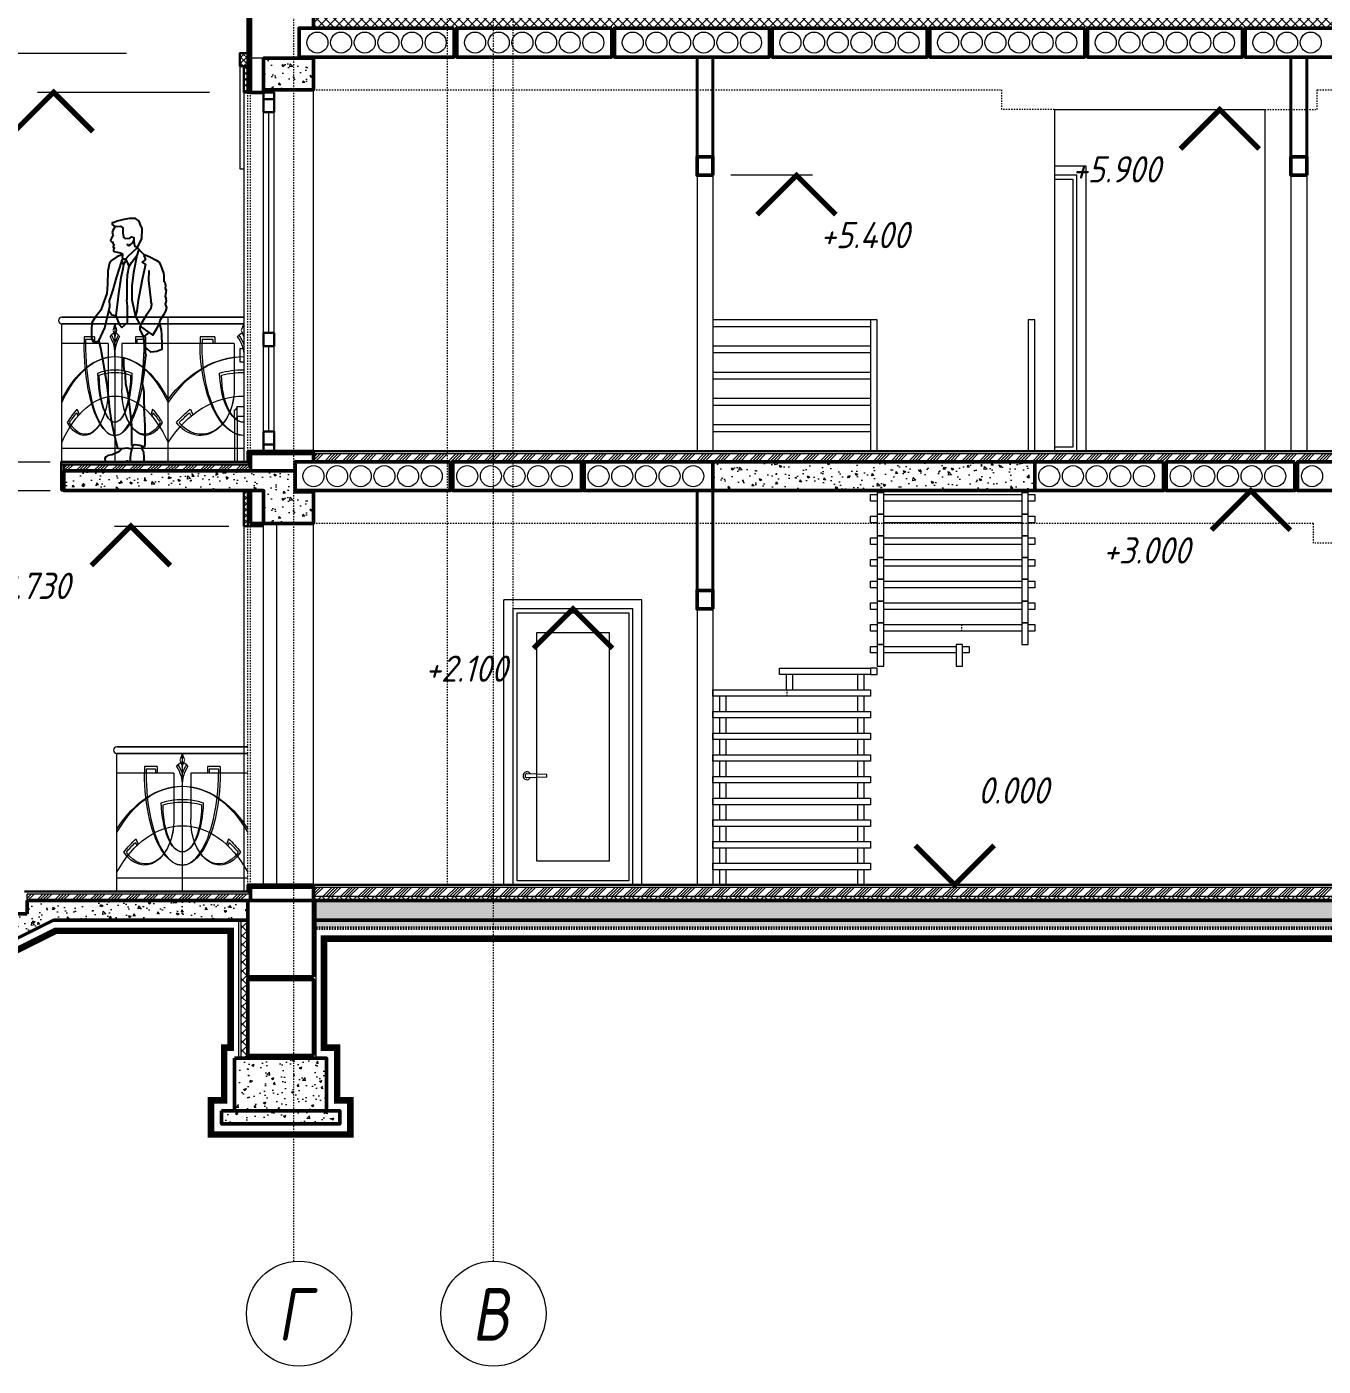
# Model space of a CAD drawing. Header units: millimetres. Extents: x 54 to 1314, y 20 to 614.
# Drawn here: x 1001.5 to 1100.2, y 118.2 to 220.1 of the extents above; entities that cross this region are included whole.
import ezdxf

# ---------------------------------------------------------------- set-up
doc = ezdxf.new("R2010")
doc.units = ezdxf.units.MM
for name, pattern in [('ACAD_ISO02W100', [15, 12, -3]), ('CENTER2', [1.125, 0.75, -0.125, 0.125, -0.125]), ('DASHED2', [0.375, 0.25, -0.125]), ('HIDDEN', [0.375, 0.25, -0.125])]:
    doc.linetypes.add(name, pattern=pattern)
for name, color, linetype, lineweight in [('A_КОНСТР.БЕТОН', 6, 'Continuous', 50), ('A_ПЕРЕГОР', 213, 'Continuous', 40), ('A_РАЗМ.ОСНОВНЫЕ', 4, 'Continuous', 13), ('A_СТЕНЫ', 13, 'Continuous', 50), ('A_УТЕП-ЛЬ', 41, 'Continuous', 15), ('А_ВЫСОТН.ОТМЕТКИ', 161, 'Continuous', 20), ('А_КИРПИЧ ОБЛИЦ.', 250, 'Continuous', 30), ('А_КОНСТР.БЕТОН', 6, 'Continuous', 50), ('А_МЕТАЛ.ОГРАЖД.', 102, 'Continuous', 18), ('А_МОНОЛИТНЫЙ Ж.Б.', 5, 'Continuous', 50), ('А_МОНОЛИТНЫЙ Ж.Б. ШТРИХ.', 173, 'Continuous', 5), ('А_НЕВИДИМЫЕ', 8, 'ACAD_ISO02W100', 9), ('А_ОК.ПЕРЕПЛЕТ', 4, 'Continuous', 30), ('А_ОКНА', 4, 'Continuous', 13), ('А_ПЕРВЫЙ ПЛАН', 102, 'Continuous', 15), ('А_ПОЛЫ', 181, 'Continuous', 20), ('А_СТЕНЫ ГАЗОБЕТОН', 5, 'Continuous', 50), ('А_Ц.П.СТЯЖКА ШТРИХ.', 181, 'Continuous', 5), ('А_ШТУКАТУРКА ФАСАД', 7, 'Continuous', 15), ('ОСИ', 40, 'CENTER2', 18)]:
    doc.layers.add(name, color=color, linetype=linetype, lineweight=lineweight)
doc.styles.add('ROMANS', font='romans.shx', dxfattribs={"width": 0.8, "oblique": 15})

# ---------------------------------------------------------------- blocks, each defined once
blk = doc.blocks.new('Половина')
at = {"layer": 'А_МЕТАЛ.ОГРАЖД.', "ltscale": 100}
for p, q in [((5.02, 2), (-0.74, 2)), ((5.02, 1.5), (-0.74, 1.5))]:
    blk.add_line(p, q, dxfattribs=at)
at = {"layer": 'А_МЕТАЛ.ОГРАЖД.', "lineweight": 20, "ltscale": 100}
for p, q in [((-0.74, 2), (5.02, 2)), ((-0.74, 2), (-0.74, -9)), ((-0.74, 1.5), (5.02, 1.5)), ((0, 0), (5.02, 0)), ((0, 0), (0, -3.5)), ((1.48, 0.5), (2.59, 0.5)), ((1.48, 0.5), (1.48, 0)), ((1.63, 0.3), (2.44, 0.3)), ((1.63, 0.3), (1.63, 0)), ((2.44, 0.3), (2.44, 0)), ((2.59, 0.5), (2.59, 0)), ((3.33, -5), (3.15, -5.43)), ((3.39, -5.28), (3.27, -5.53)), ((-0.74, -8), (5.02, -8))]:
    blk.add_line(p, q, dxfattribs=at)
for centre, major_axis, ratio, start_param, end_param in [((2.25, 3.51), (0, 4.51), 0.74, 2.031713, 2.15992), ((2.25, -1.51), (0, 4.51), 0.74, 0.981673, 1.10988), ((0.74, -1), (0, 2.2), 0.74, 0.734134, 1.141097), ((0.74, -1), (0, 2), 0.74, 0.722734, 1.570796), ((-0.74, 0), (-0.04, 7), 0.454544, 3.130274, 4.71005), ((-0.74, -0.11), (0, 0.915), 0.74, -0.833566, -0.170745), ((-0.74, 0), (0, 7), 0.475714, 3.141593, 4.712389), ((-0.74, -11.35), (0, 10.35), 0.74, -0.851442, 0), ((-0.74, -11.89), (0, 10.89), 0.74, -0.796615, 0), ((-0.74, -14.35), (0, 12.35), 0.74, -0.203355, 0), ((-0.74, -14.35), (0, 12.15), 0.74, -0.189208, 0), ((-0.74, -2), (0, 4), 0.4625, 3.141593, 4.648707), ((-0.74, -2.42), (0, 3.58), 0.4721, 3.141597, 4.712389), ((-0.74, -14.35), (0, 10.35), 0.74, -0.851442, 0), ((2.59, -3.5), (0, 3.5), 0.74, 1.570796, 3.913132), ((2.49, -3.56), (0, 3.36), 0.74, 1.718985, 3.887211), ((-0.74, -14.35), (0, 10.85), 0.74, -0.693766, -0.531989), ((-0.74, -14.35), (0, 10.65), 0.74, -0.673035, -0.550763)]:
    blk.add_ellipse(centre, major_axis=major_axis, ratio=ratio, start_param=start_param, end_param=end_param, dxfattribs=at)
at = {"layer": 'А_ПЕРВЫЙ ПЛАН', "ltscale": 100}
blk.add_line((5.02, -9), (5.02, 2), dxfattribs=at)
blk = doc.blocks.new('5 реш')
at = {"layer": 'А_МЕТАЛ.ОГРАЖД.', "ltscale": 100}
for p, q in [((7.79, 11), (-7.79, 11)), ((7.79, 10.5), (-7.79, 10.5))]:
    blk.add_line(p, q, dxfattribs=at)
at = {"layer": 'А_МЕТАЛ.ОГРАЖД.', "lineweight": 20, "ltscale": 100}
for p, q in [((-7.79, 11), (7.79, 11)), ((-7.79, 10.5), (7.79, 10.5)), ((0, 10.5), (0, 0)), ((-4.5, 9.5), (-3, 9.5)), ((-4.5, 9.5), (-4.5, 9)), ((-4.3, 9.3), (-3.2, 9.3)), ((-4.3, 9.3), (-4.3, 9)), ((-3.2, 9.3), (-3.2, 9)), ((-3, 9.5), (-3, 9)), ((3, 9.5), (4.5, 9.5)), ((3, 9.5), (3, 9)), ((3.2, 9.3), (4.3, 9.3)), ((3.2, 9.3), (3.2, 9)), ((4.3, 9.3), (4.3, 9)), ((4.5, 9.5), (4.5, 9)), ((-7.79, 9), (-1, 9)), ((-1, 9), (-1, 5.5)), ((1, 9), (7.79, 9)), ((1, 9), (1, 5.5)), ((-5.58, 3.72), (-5.42, 3.47)), ((-5.51, 4), (-5.25, 3.57)), ((5.51, 4), (5.25, 3.57)), ((5.58, 3.72), (5.42, 3.47)), ((-7.79, 1), (7.79, 1))]:
    blk.add_line(p, q, dxfattribs=at)
for centre, radius, start, end in [((-4.04, 12.51), 4.51, 326.2457, 333.5914), ((4.04, 12.51), 4.51, 206.4086, 213.7543), ((0, 8.89), 0.915, 99.783, 137.7598), ((-2, 8), 2, 0, 48.5904), ((-2, 8), 2.2, 24.62, 47.9372), ((-4.04, 7.49), 4.51, 26.4086, 33.7543), ((4.04, 7.49), 4.51, 146.2457, 153.5914), ((2, 8), 2.2, 132.0628, 155.38), ((2, 8), 2, 131.4096, 180), ((0, 8.89), 0.915, 42.2402, 80.217), ((0, -2.35), 10.35, 41.216, 138.784), ((0, -2.89), 10.89, 44.3573, 135.6427), ((0, -5.35), 12.35, 78.3486, 101.6514), ((0, -5.35), 12.15, 79.1592, 100.8409), ((-4.5, 5.5), 3.5, 225.794, 0), ((4.5, 5.5), 3.5, 180, 314.206), ((0, -5.35), 10.35, 41.216, 138.784), ((-4.36, 5.44), 3.36, 227.2792, 351.5094), ((4.36, 5.44), 3.36, 188.4906, 312.7208), ((0, -5.35), 10.85, 120.4807, 129.7499), ((0, -5.35), 10.65, 121.5564, 128.5621), ((0, -5.35), 10.85, 50.2501, 59.5193), ((0, -5.35), 10.65, 51.4379, 58.4436)]:
    blk.add_arc(centre, radius, start, end, dxfattribs=at)
for centre, major_axis, ratio, start_param, end_param in [((0, 9), (0, -7), 0.642857, 4.712389, 7.853982), ((0, 9), (-0.06, 7), 0.614231, 1.565355, 4.706948), ((0, 7), (0, -4), 0.625, 4.776071, 7.7903), ((0, 6.58), (0, -3.58), 0.637973, 4.712389, 7.853982)]:
    blk.add_ellipse(centre, major_axis=major_axis, ratio=ratio, start_param=start_param, end_param=end_param, dxfattribs=at)
blk = doc.blocks.new('SYMBOL_Human_10_2D')
for p, q in [((-109, 1760), (-113, 1744)), ((-113, 1744), (-109, 1729)), ((-92, 1790), (-109, 1760)), ((-125, 1692), (-128, 1678)), ((-128, 1678), (-119, 1673)), ((-128, 1678), (-128, 1678)), ((-117, 1705), (-125, 1692)), ((-119, 1673), (-103, 1671)), ((-107, 1719), (-117, 1705)), ((-109, 1729), (-107, 1719)), ((-108, 1672), (-108, 1659)), ((-108, 1659), (-105, 1653)), ((-108, 1659), (-108, 1659)), ((-105, 1653), (-96, 1652)), ((1, 1660), (3, 1649)), ((3, 1649), (13, 1645)), ((13, 1645), (25, 1653)), ((25, 1653), (40, 1664)), ((40, 1664), (51, 1681)), ((-40, 795), (-28, 779)), ((-28, 779), (-29, 736)), ((-29, 736), (-26, 700)), ((-26, 700), (-15, 673)), ((-15, 673), (-15, 649)), ((-15, 649), (-12, 595)), ((-12, 595), (4, 518)), ((4, 518), (19, 417)), ((-137, 418), (-122, 314)), ((138, 274), (130, 411)), ((-122, 314), (-99, 206)), ((-99, 206), (-73, 103)), ((136, 126), (138, 274)), ((-73, 103), (-38, 100)), ((-38, 100), (-2, 106)), ((-2, 106), (35, 98)), ((34, 144), (33, 124)), ((33, 124), (55, 130)), ((55, 130), (96, 127)), ((96, 127), (130, 114)), ((130, 114), (136, 126))]:
    blk.add_line(p, q)
for points in [[(-92, 1790), (-51, 1793), (-34, 1781), (-33, 1742), (-28, 1709), (-14, 1699), (21, 1702), (32, 1711), (51, 1705), (51, 1676), (56, 1643), (78, 1631), (93, 1662), (111, 1697), (114, 1775), (100, 1807), (92, 1831), (63, 1851), (19, 1851), (-26, 1842), (-76, 1831), (-100, 1821), (-114, 1818), (-115, 1805), (-103, 1797), (-92, 1790)], [(-96, 1652), (-101, 1645), (-107, 1639), (-106, 1633), (-100, 1631), (-98, 1626), (-101, 1621), (-105, 1614), (-105, 1606), (-100, 1599), (-76, 1594), (-50, 1589), (-36, 1581), (-36, 1570)], [(-36, 1576), (-79, 1558), (-119, 1532), (-135, 1510), (-146, 1452), (-149, 1350), (-155, 1279)], [(-33, 1550), (-44, 1527), (-28, 1501), (-32, 1469), (-48, 1398), (-66, 1280), (-72, 1236)], [(-36, 1570), (-38, 1557), (-28, 1542), (-8, 1546), (13, 1569), (38, 1593), (78, 1631)], [(-28, 1501), (-7, 1534)], [(-7, 1534), (-8, 1546)], [(-7, 1534), (5, 1507), (12, 1486), (19, 1491), (32, 1517), (73, 1569)], [(89, 1617), (73, 1569), (48, 1439), (35, 1336), (36, 1232)], [(78, 1631), (100, 1604), (124, 1580), (173, 1560), (221, 1534), (240, 1522), (255, 1499), (277, 1435), (279, 1417)], [(127, 1569), (140, 1539), (115, 1518), (139, 1500), (114, 1387), (94, 1281), (84, 1230)], [(-44, 1527), (-83, 1400), (-108, 1308), (-134, 1232)], [(12, 1486), (0, 1420), (-3, 1369), (-2, 1266), (-2, 1231)], [(165, 1455), (163, 1378), (172, 1291), (181, 1228)], [(279, 1417), (279, 1380), (279, 1372), (288, 1367), (291, 1340), (290, 1319), (297, 1306), (290, 1258), (297, 1240)], [(-155, 1279), (-185, 1197), (-201, 1153), (-245, 1094), (-269, 1057), (-272, 1004), (-271, 946), (-264, 921), (-237, 913), (-216, 921)], [(-216, 921), (-169, 1019), (-131, 1180), (-134, 1232)], [(-72, 1236), (-85, 1112), (-60, 1044), (-40, 1020), (3, 1059), (3, 1181), (-2, 1231)], [(36, 1232), (63, 1104), (94, 1049), (94, 1049), (109, 1051), (153, 1126), (182, 1172), (187, 1198), (181, 1228)], [(84, 1230), (73, 1149), (63, 1104)], [(109, 1051), (98, 1032), (138, 1004), (195, 962), (226, 1013), (246, 1050), (252, 1078), (283, 1127), (295, 1145), (301, 1173), (293, 1199), (300, 1223), (297, 1240)], [(-138, 1148), (-117, 1117), (-85, 1113)], [(3, 1105), (41, 1103), (63, 1104)], [(246, 1050), (258, 1002), (261, 966), (265, 892), (265, 855), (227, 838), (179, 833), (156, 857), (141, 866), (130, 900), (128, 950), (99, 1004), (98, 1032)], [(-216, 921), (-201, 854), (-179, 738), (-154, 587), (-139, 454), (-137, 418)], [(128, 950), (152, 971), (163, 986)], [(141, 866), (135, 829), (141, 812), (136, 788), (135, 754), (127, 731), (125, 704), (129, 689), (114, 644)], [(114, 644), (112, 605), (120, 575), (127, 532), (128, 450), (130, 411)], [(19, 417), (34, 277), (34, 179), (34, 144)], [(44, 127), (36, 99), (26, 57), (23, 25), (23, 5), (32, -1), (63, -1), (113, -1), (129, 4), (129, 31), (126, 73), (114, 99), (113, 120)], [(-38, 100), (-64, 75), (-114, 52), (-148, 47), (-163, 38), (-170, 24), (-170, 24), (-167, 4), (-123, -1), (-23, -1), (0, 6), (12, -1), (32, -1)]]:
    blk.add_lwpolyline(points)
blk = doc.blocks.new('2D Human (10)')
blk.add_blockref('SYMBOL_Human_10_2D', (98354, 272026))
blk = doc.blocks.new('ручка')
at = {"layer": 'А_ОК.ПЕРЕПЛЕТ', "lineweight": 13, "ltscale": 100}
for p, q in [((0, 0.2), (1.5, 0.25)), ((0, 0.2), (0, 0)), ((0, 0), (1.5, -0.05))]:
    blk.add_line(p, q, dxfattribs=at)
for radius, start, end in [(0.3, 208.0725, 151.9275), (0.15, 270, 90)]:
    blk.add_arc((1.5, 0.1), radius, start, end, dxfattribs=at)

msp = doc.modelspace()

# ---------------------------------------------------------------- hatches: boundary and pattern name
at = {"layer": 'A_УТЕП-ЛЬ', "lineweight": 5}
h = msp.add_hatch(dxfattribs=at)
h.set_pattern_fill('ANSI37', color=256, scale=0.15, style=0)
h.set_pattern_definition([(135, (1180.5741, 220.02), (0.3367596, 0.3367596), []), (45, (1180.5741, 220.02), (0.3367596, -0.3367596), [])])
h.paths.add_polyline_path([(1140.955, 220.02), (1140.955, 222.02), (1023.355, 222.02), (1023.355, 220.02)])
h = msp.add_hatch(dxfattribs=at)
h.set_pattern_fill('ANSI37', color=256, scale=0.1, style=0)
h.set_pattern_definition([(45, (1172.04646, 217.12002), (-0.2245064, 0.2245064), []), (135, (1172.04646, 217.12002), (-0.2245064, -0.2245064), [])])
h.paths.add_polyline_path([(1018.355, 218.12), (1017.755, 218.12), (1017.755, 217.12), (1018.355, 217.12)])
h = msp.add_hatch(dxfattribs=at)
h.set_pattern_fill('ANSI37', color=256, scale=0.1, style=0)
h.set_pattern_definition([(45, (1171.74646, 216.12002), (-0.2245064, 0.2245064), []), (135, (1171.74646, 216.12002), (-0.2245064, -0.2245064), [])])
h.paths.add_polyline_path([(1018.355, 217.12), (1018.055, 217.12), (1018.055, 215.12), (1018.355, 215.12)])
h = msp.add_hatch(dxfattribs=at)
h.set_pattern_fill('ANSI37', color=256, scale=0.1, style=0)
h.set_pattern_definition([(45, (1043.84645, 183.82002), (-0.2245064, 0.2245064), []), (135, (1043.84645, 183.82002), (-0.2245064, -0.2245064), [])])
h.paths.add_polyline_path([(1018.055, 184.82), (1018.355, 184.82), (1018.355, 182.12), (1018.055, 182.12)])
h = msp.add_hatch(dxfattribs=at)
h.set_pattern_fill('ANSI37', color=256, scale=0.15, style=0)
h.set_pattern_definition([(135, (1180.5741, 153.62), (0.3367596, 0.3367596), []), (45, (1180.5741, 153.62), (0.3367596, -0.3367596), [])])
h.paths.add_polyline_path([(1140.955, 153.62), (1140.955, 153.92), (1023.355, 153.92), (1023.355, 153.62)])
at = {"layer": 'A_УТЕП-ЛЬ', "lineweight": 9}
h = msp.add_hatch(dxfattribs=at)
h.set_pattern_fill('ANSI37', color=256, scale=0.15, style=0)
h.set_pattern_definition([(45, (-3688.94063, 4620.0905), (-0.336759605, 0.336759605), []), (135, (-3688.94063, 4620.0905), (-0.336759605, -0.336759605), [])])
h.paths.add_polyline_path([(1018.355, 152.12), (1017.855, 152.12), (1017.855, 141.62), (1018.355, 141.62)])
at = {"layer": 'А_МОНОЛИТНЫЙ Ж.Б. ШТРИХ.', "ltscale": 100}
h = msp.add_hatch(dxfattribs=at)
h.set_pattern_fill('AR-CONC', color=256, scale=0.01)
h.set_pattern_definition([(130, (1024.1551, 214.12), (-1.82185, -0.1594), [0.1905, -2.0955]), (185, (1024.1551, 214.12), (0.3524, 1.91057), [0.1524, -1.6764]), (79.55, (1024.0033, 214.1067), (-1.4694, 1.75117), [0.1619, -1.7809]), (133.816, (1024.1551, 214.628), (-2.7108, -0.4204), [0.28575, -3.14325]), (83.364, (1023.9292, 214.593), (-2.374, 2.4743), [0.24285, -2.67135]), (188.816, (1024.1551, 214.628), (-2.374, 2.4743), [0.2286, -2.5146]), (159, (1023.9011, 214.501), (-1.51615, -1.02266), [0.1905, -2.0955]), (214, (1023.9011, 214.501), (-0.618, 1.8419), [0.1524, -1.6764]), (108.55, (1023.7748, 214.4158), (-2.13416, 0.8192), [0.1619, -1.7809]), (142.5, (1024.15515, 214.12), (-0.030886, 0.84555), [0, -1.65608, 0, -1.7018, 0, -1.68275]), (172.5, (1024.15515, 214.12), (-0.6682, 1.0018), [0, -0.97028, 0, -1.61798, 0, -0.64135]), (212.5, (1024.7216, 214.12), (-1.355906, -0.05729), [0, -0.635, 0, -1.9812, 0, -2.6289]), (222.5, (1024.9756, 214.12), (-1.4813, 0.25426), [0, -0.8255, 0, -1.31572, 0, -1.8669])])
h.paths.add_polyline_path([(1019.555, 215.32), (1019.555, 217.72), (1023.355, 217.72), (1023.355, 215.32)])
h = msp.add_hatch(dxfattribs=at)
h.set_pattern_fill('AR-CONC', color=256, scale=0.01)
h.set_pattern_definition([(130, (1058.3551, 183.42), (-1.82185, -0.15939), [0.1905, -2.0955]), (185, (1058.3551, 183.42), (0.35243, 1.91057), [0.1524, -1.6764]), (79.549, (1058.2033, 183.4067), (-1.46943, 1.75117), [0.1619, -1.7809]), (133.816, (1058.3551, 183.928), (-2.7108, -0.42042), [0.28575, -3.14325]), (83.364, (1058.1292, 183.893), (-2.37404, 2.47426), [0.24285, -2.67135]), (188.816, (1058.3551, 183.928), (-2.37405, 2.47425), [0.2286, -2.5146]), (159, (1058.1011, 183.801), (-1.51615, -1.02266), [0.1905, -2.0955]), (214, (1058.1011, 183.801), (-0.61802, 1.84188), [0.1524, -1.6764]), (108.549, (1057.9748, 183.7158), (-2.13416, 0.81923), [0.1619, -1.7809]), (142.5, (1058.35515, 183.42), (-0.030886, 0.84555), [0, -1.65608, 0, -1.7018, 0, -1.68275]), (172.5, (1058.35515, 183.42), (-0.668197, 1.001806), [0, -0.97028, 0, -1.61798, 0, -0.64135]), (212.5, (1058.9216, 183.42), (-1.355906, -0.057287), [0, -0.635, 0, -1.9812, 0, -2.6289]), (222.5, (1059.1756, 183.42), (-1.48129, 0.254265), [0, -0.8255, 0, -1.31572, 0, -1.8669])])
h.paths.add_polyline_path([(1053.755, 184.82), (1053.755, 187.02), (1078.255, 187.02), (1078.255, 184.82)])
h = msp.add_hatch(dxfattribs=at)
h.set_pattern_fill('AR-CONC', color=256, scale=0.01)
h.set_pattern_definition([(130, (1024.1551, 181.12), (-1.82185, -0.15939), [0.1905, -2.0955]), (185, (1024.1551, 181.12), (0.35243, 1.91057), [0.1524, -1.6764]), (79.549, (1024.0033, 181.1067), (-1.46943, 1.75117), [0.1619, -1.7809]), (133.816, (1024.1551, 181.628), (-2.7108, -0.42042), [0.28575, -3.14325]), (83.364, (1023.9292, 181.593), (-2.37404, 2.47426), [0.24285, -2.67135]), (188.816, (1024.1551, 181.628), (-2.37405, 2.47425), [0.2286, -2.5146]), (159, (1023.9011, 181.501), (-1.51615, -1.02266), [0.1905, -2.0955]), (214, (1023.9011, 181.501), (-0.61802, 1.84188), [0.1524, -1.6764]), (108.549, (1023.7748, 181.4158), (-2.13416, 0.81923), [0.1619, -1.7809]), (142.5, (1024.15515, 181.12), (-0.030886, 0.84555), [0, -1.65608, 0, -1.7018, 0, -1.68275]), (172.5, (1024.15515, 181.12), (-0.668197, 1.001806), [0, -0.97028, 0, -1.61798, 0, -0.64135]), (212.5, (1024.7216, 181.12), (-1.355906, -0.057287), [0, -0.635, 0, -1.9812, 0, -2.6289]), (222.5, (1024.9756, 181.12), (-1.48129, 0.254265), [0, -0.8255, 0, -1.31572, 0, -1.8669])])
h.paths.add_polyline_path([(1019.555, 182.32), (1019.555, 184.82), (1004.357, 184.82), (1004.357, 186.32), (1021.955, 186.32), (1021.955, 184.72), (1023.355, 184.72), (1023.355, 182.32)])
h = msp.add_hatch(dxfattribs=at)
h.set_pattern_fill('AR-CONC', color=256, scale=0.01)
h.set_pattern_definition([(130, (996.3574, 147.52), (-1.82185, -0.15939), [0.1905, -2.0955]), (185, (996.3574, 147.52), (0.35243, 1.91057), [0.1524, -1.6764]), (79.549, (996.2056, 147.5067), (-1.46943, 1.75117), [0.1619, -1.7809]), (133.816, (996.3574, 148.028), (-2.7108, -0.42042), [0.28575, -3.14325]), (83.364, (996.1315, 147.993), (-2.37404, 2.47426), [0.24285, -2.67135]), (188.816, (996.3574, 148.028), (-2.37405, 2.47425), [0.2286, -2.5146]), (159, (996.1034, 147.901), (-1.51615, -1.02266), [0.1905, -2.0955]), (214, (996.1034, 147.901), (-0.61802, 1.84188), [0.1524, -1.6764]), (108.549, (995.977, 147.8158), (-2.13416, 0.81923), [0.1619, -1.7809]), (142.5, (996.3574, 147.52), (-0.030886, 0.84555), [0, -1.65608, 0, -1.7018, 0, -1.68275]), (172.5, (996.3574, 147.52), (-0.668197, 1.001806), [0, -0.97028, 0, -1.61798, 0, -0.64135]), (212.5, (996.9238, 147.52), (-1.355906, -0.057287), [0, -0.635, 0, -1.9812, 0, -2.6289]), (222.5, (997.1778, 147.52), (-1.48129, 0.254265), [0, -0.8255, 0, -1.31572, 0, -1.8669])])
h.paths.add_polyline_path([(998.557, 146.12), (998.557, 149.62), (1003.557, 152.12), (1018.355, 152.12), (1018.355, 153.62), (1001.557, 153.62), (1001.557, 152.62), (998.557, 152.62), (998.557, 151.12), (995.557, 151.12), (995.557, 146.12)])
h = msp.add_hatch(dxfattribs=at)
h.set_pattern_fill('AR-CONC', color=256, scale=0.01)
h.set_pattern_definition([(130, (1027.9551, 150.02), (-1.821847, -0.15939), [0.1905, -2.0955]), (185, (1027.9551, 150.02), (0.352428, 1.910566), [0.1524, -1.6764]), (79.549, (1027.8033, 150.0067), (-1.469425, 1.751167), [0.1619, -1.7809]), (133.8158, (1027.9551, 150.528), (-2.71079, -0.420423), [0.28575, -3.14325]), (83.3644, (1027.7292, 150.493), (-2.37404, 2.474256), [0.24285, -2.67135]), (188.816, (1027.9551, 150.528), (-2.374046, 2.47425), [0.2286, -2.5146]), (159, (1027.7011, 150.401), (-1.516149, -1.022655), [0.1905, -2.0955]), (214, (1027.7011, 150.401), (-0.61802, 1.84188), [0.1524, -1.6764]), (108.5486, (1027.5748, 150.3158), (-2.134165, 0.819229), [0.1619, -1.7809]), (142.5, (1027.95515, 150.02), (-0.030886, 0.8455504), [0, -1.65608, 0, -1.7018, 0, -1.68275]), (172.5, (1027.95515, 150.02), (-0.6681966, 1.001806), [0, -0.97028, 0, -1.61798, 0, -0.64135]), (212.5, (1028.5216, 150.02), (-1.355906, -0.0572874), [0, -0.635, 0, -1.9812, 0, -2.6289]), (222.5, (1028.7756, 150.02), (-1.481292, 0.254265), [0, -0.8255, 0, -1.31572, 0, -1.8669])])
h.paths.add_polyline_path([(1023.355, 151.52), (1023.355, 153.62), (1140.955, 153.62), (1140.955, 151.52)])
at = {"layer": 'А_МОНОЛИТНЫЙ Ж.Б. ШТРИХ.'}
h = msp.add_hatch(dxfattribs=at)
h.set_pattern_fill('AR-CONC,I', color=256, scale=0.01, style=0)
h.set_pattern_definition([(50, (-6056.0748, 10807.8207), (1.82184669, -0.15939086), [0.1905, -2.0955]), (355, (-6056.0748, 10807.8207), (-0.35243421, 1.91056845), [0.1524, -1.67640584]), (100.451445, (-6055.923, 10807.8074), (1.46941247, 1.75117752), [0.1619001, -1.78090245]), (46.1842, (-6056.0748, 10808.3287), (2.7107904, -0.42042328), [0.28575, -3.14325]), (96.635558, (-6055.8489, 10808.2936), (2.37404134, 2.47426125), [0.24285023, -2.6713561]), (351.18415, (-6056.0748, 10808.3287), (2.37404134, 2.47426125), [0.2285997, -2.5145973]), (21, (-6055.8208, 10808.2017), (1.51614391, -1.02265198), [0.1905, -2.0955]), (326, (-6055.8208, 10808.2017), (0.61802028, 1.84187966), [0.1524, -1.6764]), (71.451445, (-6055.6944, 10808.1165), (2.1341642, 0.8192277), [0.1619001, -1.78089938]), (37.5, (-6056.07476, 10807.8207), (0.030886033, 0.84555039), [0, -1.65608, 0, -1.7018, 0, -1.68275]), (7.5, (-6056.0748, 10807.8207), (0.668196625, 1.00180575), [0, -0.97028, 0, -1.61798, 0, -0.64135]), (327.5, (-6056.6412, 10807.8207), (1.35590595, -0.05728744), [0, -0.635, 0, -1.9812, 0, -2.6289]), (317.5, (-6056.8952, 10807.8207), (1.48129181, 0.25426491), [0, -0.8255, 0, -1.31572, 0, -1.8669])])
h.paths.add_polyline_path([(1024.355, 137.62), (1024.355, 141.62), (1017.355, 141.62), (1017.355, 137.62)])
h.paths.add_polyline_path([(1016.355, 137.62), (1016.355, 136.62), (1025.355, 136.62), (1025.355, 137.62)])
at = {"layer": 'А_Ц.П.СТЯЖКА ШТРИХ.', "ltscale": 100}
h = msp.add_hatch(dxfattribs=at)
h.set_pattern_fill('ANSI34,_O', color=256, scale=0.05)
h.set_pattern_definition([(45, (635.9132, 1007.0643), (-0.6735192, 0.6735192), []), (45, (636.1377, 1007.0643), (-0.6735192, 0.6735192), []), (45, (636.3623, 1007.0643), (-0.6735192, 0.6735192), []), (45, (636.5868, 1007.0643), (-0.6735192, 0.6735192), [])])
h.paths.add_polyline_path([(1140.955, 187.02), (1140.955, 187.62), (1023.355, 187.62), (1023.355, 187.02)])
h = msp.add_hatch(dxfattribs=at)
h.set_pattern_fill('ANSI34,_O', color=256, scale=0.05)
h.set_pattern_definition([(45, (616.9155, 1006.2643), (-0.6735192, 0.6735192), []), (45, (617.14, 1006.2643), (-0.6735192, 0.6735192), []), (45, (617.3645, 1006.2643), (-0.6735192, 0.6735192), []), (45, (617.589, 1006.2643), (-0.6735192, 0.6735192), [])])
h.paths.add_polyline_path([(1018.555, 186.32), (1018.555, 186.82), (1004.357, 186.82), (1004.357, 186.32)])
h = msp.add_hatch(dxfattribs=at)
h.set_pattern_fill('ANSI34,_O', color=256, scale=0.05)
h.set_pattern_definition([(45, (614.1155, 973.7643), (-0.6735192, 0.6735192), []), (45, (614.34, 973.7643), (-0.6735192, 0.6735192), []), (45, (614.5645, 973.7643), (-0.6735192, 0.6735192), []), (45, (614.789, 973.7643), (-0.6735192, 0.6735192), [])])
h.paths.add_polyline_path([(1018.555, 153.62), (1018.555, 154.12), (1001.557, 154.12), (1001.557, 153.62)])
h = msp.add_hatch(dxfattribs=at)
h.set_pattern_fill('ANSI34,_O', color=256, scale=0.05)
h.set_pattern_definition([(45, (635.9132, 974.0643), (-0.6735192, 0.6735192), []), (45, (636.1377, 974.0643), (-0.6735192, 0.6735192), []), (45, (636.3622, 974.0643), (-0.6735192, 0.6735192), []), (45, (636.5868, 974.0643), (-0.6735192, 0.6735192), [])])
h.paths.add_polyline_path([(1140.955, 153.92), (1140.955, 154.62), (1023.355, 154.62), (1023.355, 153.92)])

# ---------------------------------------------------------------- linework, layer by layer
at = {"layer": 'A_КОНСТР.БЕТОН'}
for points in [[(1053.755, 208.82), (1052.555, 208.82), (1052.555, 210.22), (1053.755, 210.22)], [(1098.951, 208.82), (1097.751, 208.82), (1097.751, 210.22), (1098.951, 210.22)], [(1053.755, 175.82), (1052.555, 175.82), (1052.555, 177.22), (1053.755, 177.22)]]:
    msp.add_lwpolyline(points, close=True, dxfattribs=at)
at = {"layer": 'A_ПЕРЕГОР'}
for p, q in [((1052.555, 210.22), (1052.555, 217.82)), ((1053.755, 210.22), (1053.755, 217.82)), ((1097.751, 210.22), (1097.751, 217.82)), ((1098.951, 210.22), (1098.951, 217.82)), ((1052.555, 177.22), (1052.555, 184.82)), ((1053.755, 177.22), (1053.755, 184.82))]:
    msp.add_line(p, q, dxfattribs=at)
for points in [[(1018.555, 215.12), (1018.355, 215.12), (1018.355, 231.532), (1018.555, 231.532)], [(1018.355, 187.82), (1023.355, 187.82), (1023.355, 187.62), (1018.355, 187.62)], [(1018.355, 187.02), (1018.555, 187.02), (1018.555, 187.62), (1018.355, 187.62)], [(1018.355, 154.82), (1023.355, 154.82), (1023.355, 154.62), (1018.355, 154.62)], [(1018.355, 154.32), (1018.555, 154.32), (1018.555, 154.62), (1018.355, 154.62)]]:
    msp.add_lwpolyline(points, close=True, dxfattribs=at)
at = {"layer": 'A_СТЕНЫ', "ltscale": 100, "const_width": 0.5}
msp.add_lwpolyline([(1140.155, 150.72), (1024.155, 150.72), (1024.155, 142.42), (1025.155, 142.42), (1025.155, 138.42), (1026.155, 138.42), (1026.155, 135.82), (1015.555, 135.82), (1015.555, 138.42), (1016.555, 138.42), (1016.555, 142.42), (1017.055, 142.42), (1017.055, 151.32), (1003.746, 151.32), (999.357, 149.126)], dxfattribs=at)
at = {"layer": 'A_УТЕП-ЛЬ', "lineweight": 9}
msp.add_line((1140.955, 153.92), (1023.355, 153.92), dxfattribs=at)
at = {"layer": 'A_УТЕП-ЛЬ', "linetype": 'DASHED2', "ltscale": 0.005, "const_width": 0.1}
msp.add_lwpolyline([(1017.655, 152.12), (1017.655, 141.72), (1023.555, 141.72), (1023.555, 153.62)], dxfattribs=at)
at = {"layer": 'A_УТЕП-ЛЬ', "lineweight": 9}
msp.add_lwpolyline([(1017.855, 141.62), (1017.855, 152.12)], dxfattribs=at)
at = {"layer": 'А_ВЫСОТН.ОТМЕТКИ'}
for p, q in [((997.085, 218.12), (1009.118, 218.12)), ((1002.349, 215.14), (1015.445, 215.14)), ((1061.346, 208.82), (1055.127, 208.82)), ((997.085, 187.02), (1003.309, 187.02)), ((997.085, 184.82), (1003.309, 184.82)), ((1008.221, 182.12), (1016.91, 182.12))]:
    msp.add_line(p, q, dxfattribs=at)
for points in [[(990.713, 208.711, 0, 0, 0), (1003.575, 208.711, 0, 0, 0), (1003.575, 215.14, 0.4, 0.4, 0), (1006.575, 212.14, 0.4, 0.4, 0), (1003.575, 215.14, 0.4, 0.4, 0), (1000.575, 212.14, 0.4, 0.4, 0)], [(1079.47, 207.391, 0, 0, 0), (1092.332, 207.391, 0, 0, 0), (1092.332, 213.82, 0.4, 0.4, 0), (1095.332, 210.82, 0.4, 0.4, 0), (1092.332, 213.82, 0.4, 0.4, 0), (1089.332, 210.82, 0.4, 0.4, 0)], [(1072.982, 202.391, 0, 0, 0), (1060.121, 202.391, 0, 0, 0), (1060.121, 208.82, 0.4, 0.4, 0), (1057.121, 205.82, 0.4, 0.4, 0), (1060.121, 208.82, 0.4, 0.4, 0), (1063.121, 205.82, 0.4, 0.4, 0)], [(1081.839, 178.391, 0, 0, 0), (1094.701, 178.391, 0, 0, 0), (1094.701, 184.82, 0.4, 0.4, 0), (1097.701, 181.82, 0.4, 0.4, 0), (1094.701, 184.82, 0.4, 0.4, 0), (1091.701, 181.82, 0.4, 0.4, 0)], [(996.585, 175.691, 0, 0, 0), (1009.447, 175.691, 0, 0, 0), (1009.447, 182.12, 0.4, 0.4, 0), (1012.447, 179.12, 0.4, 0.4, 0), (1009.447, 182.12, 0.4, 0.4, 0), (1006.447, 179.12, 0.4, 0.4, 0)], [(1030.244, 169.391, 0, 0, 0), (1043.105, 169.391, 0, 0, 0), (1043.105, 175.82, 0.4, 0.4, 0), (1046.105, 172.82, 0.4, 0.4, 0), (1043.105, 175.82, 0.4, 0.4, 0), (1040.105, 172.82, 0.4, 0.4, 0)], [(1085.019, 160.437, 0, 0, 0), (1072.157, 160.437, 0, 0, 0), (1072.157, 154.82, 0.4, 0.4, 0), (1069.157, 157.82, 0.4, 0.4, 0), (1072.157, 154.82, 0.4, 0.4, 0), (1075.157, 157.82, 0.4, 0.4, 0)]]:
    msp.add_lwpolyline(points, format="xyseb", dxfattribs=at)
at = {"layer": 'А_КИРПИЧ ОБЛИЦ.', "color": 7}
for points in [[(1018.355, 217.12), (1017.755, 217.12), (1017.755, 218.12), (1018.355, 218.12)], [(1018.355, 215.12), (1018.055, 215.12), (1018.055, 217.12), (1018.355, 217.12)], [(1018.355, 182.12), (1018.055, 182.12), (1018.055, 184.82), (1018.355, 184.82)]]:
    msp.add_lwpolyline(points, close=True, dxfattribs=at)
msp.add_lwpolyline([(1018.055, 184.82), (1018.055, 182.12), (1019.555, 182.12)], dxfattribs=at)
at = {"layer": 'А_КОНСТР.БЕТОН', "color": 1, "ltscale": 5}
for p, q in [((1001.557, 152.62), (1001.557, 153.62)), ((1018.355, 153.62), (1001.557, 153.62)), ((1140.955, 153.62), (1023.355, 153.62)), ((1001.557, 152.62), (998.557, 152.62)), ((998.557, 149.62), (1003.557, 152.12)), ((1018.355, 152.12), (1003.557, 152.12)), ((1140.955, 152.12), (1023.355, 152.12))]:
    msp.add_line(p, q, dxfattribs=at)
at = {"layer": 'А_КОНСТР.БЕТОН', "color": 1, "linetype": 'HIDDEN', "ltscale": 0.01}
msp.add_line((1023.355, 151.52), (1140.955, 151.52), dxfattribs=at)
at = {"layer": 'А_КОНСТР.БЕТОН', "ltscale": 5}
for points in [[(1034.055, 220.02), (1022.255, 220.02), (1022.255, 217.82), (1034.055, 217.82)], [(1046.055, 220.02), (1034.255, 220.02), (1034.255, 217.82), (1046.055, 217.82)], [(1058.055, 220.02), (1046.255, 220.02), (1046.255, 217.82), (1058.055, 217.82)], [(1070.055, 220.02), (1058.255, 220.02), (1058.255, 217.82), (1070.055, 217.82)], [(1082.055, 220.02), (1070.255, 220.02), (1070.255, 217.82), (1082.055, 217.82)], [(1094.055, 220.02), (1082.255, 220.02), (1082.255, 217.82), (1094.055, 217.82)], [(1106.055, 220.02), (1094.255, 220.02), (1094.255, 217.82), (1106.055, 217.82)], [(1033.755, 187.02), (1021.955, 187.02), (1021.955, 184.82), (1033.755, 184.82)], [(1043.755, 187.02), (1033.955, 187.02), (1033.955, 184.82), (1043.755, 184.82)], [(1053.755, 187.02), (1043.955, 187.02), (1043.955, 184.82), (1053.755, 184.82)], [(1088.055, 187.02), (1078.255, 187.02), (1078.255, 184.82), (1088.055, 184.82)], [(1098.055, 187.02), (1088.255, 187.02), (1088.255, 184.82), (1098.055, 184.82)], [(1108.055, 187.02), (1098.255, 187.02), (1098.255, 184.82), (1108.055, 184.82)], [(1023.355, 147.82), (1018.355, 147.82), (1018.355, 153.62), (1023.355, 153.62)], [(1023.355, 141.82), (1018.355, 141.82), (1018.355, 147.62), (1023.355, 147.62)]]:
    msp.add_lwpolyline(points, close=True, dxfattribs=at)
at = {"layer": 'А_КОНСТР.БЕТОН', "color": 1, "ltscale": 5}
for points in [[(1019.555, 215.32), (1023.355, 215.32), (1023.355, 217.72), (1019.555, 217.72)], [(1053.755, 184.82), (1078.255, 184.82), (1078.255, 187.02), (1053.755, 187.02)], [(1019.555, 182.32), (1023.355, 182.32), (1023.355, 184.72), (1021.955, 184.72), (1021.955, 186.32), (1004.357, 186.32), (1004.357, 184.82), (1019.555, 184.82)]]:
    msp.add_lwpolyline(points, close=True, dxfattribs=at)
at = {"layer": 'А_КОНСТР.БЕТОН', "lineweight": 15, "ltscale": 5}
for centre in [(1023.655, 218.92), (1025.455, 218.92), (1027.255, 218.92), (1029.055, 218.92), (1030.855, 218.92), (1032.655, 218.92), (1035.655, 218.92), (1037.455, 218.92), (1039.255, 218.92), (1041.055, 218.92), (1042.855, 218.92), (1044.655, 218.92), (1047.655, 218.92), (1049.455, 218.92), (1051.255, 218.92), (1053.055, 218.92), (1054.855, 218.92), (1056.655, 218.92), (1059.655, 218.92), (1061.455, 218.92), (1063.255, 218.92), (1065.055, 218.92), (1066.855, 218.92), (1068.655, 218.92), (1071.655, 218.92), (1073.455, 218.92), (1075.255, 218.92), (1077.055, 218.92), (1078.855, 218.92), (1080.655, 218.92), (1083.655, 218.92), (1085.455, 218.92), (1087.255, 218.92), (1089.055, 218.92), (1090.855, 218.92), (1092.655, 218.92), (1095.655, 218.92), (1097.455, 218.92), (1099.255, 218.92), (1023.355, 185.92), (1025.155, 185.92), (1026.955, 185.92), (1028.755, 185.92), (1030.555, 185.92), (1032.355, 185.92), (1035.055, 185.92), (1036.855, 185.92), (1038.655, 185.92), (1040.455, 185.92), (1042.255, 185.92), (1045.055, 185.92), (1046.855, 185.92), (1048.655, 185.92), (1050.455, 185.92), (1052.255, 185.92), (1079.355, 185.92), (1081.155, 185.92), (1082.955, 185.92), (1084.755, 185.92), (1086.555, 185.92), (1089.355, 185.92), (1091.155, 185.92), (1092.955, 185.92), (1094.755, 185.92), (1096.555, 185.92), (1099.355, 185.92)]:
    msp.add_circle(centre, 0.8, dxfattribs=at)
at = {"layer": 'А_МОНОЛИТНЫЙ Ж.Б.', "ltscale": 5}
for points in [[(1017.355, 141.62), (1024.355, 141.62), (1024.355, 137.62), (1017.355, 137.62)], [(1016.355, 137.62), (1025.355, 137.62), (1025.355, 136.62), (1016.355, 136.62)]]:
    msp.add_lwpolyline(points, close=True, dxfattribs=at)
at = {"layer": 'А_НЕВИДИМЫЕ', "ltscale": 0.0001}
for p, q in [((1033.555, 154.82), (1033.555, 227.82)), ((1038.555, 175.82), (1038.555, 222.02)), ((1018.355, 187.82), (1018.355, 215.12)), ((1018.555, 187.82), (1018.555, 215.12)), ((1023.355, 215.32), (1075.755, 215.32)), ((1075.755, 213.82), (1075.755, 215.32)), ((1099.755, 215.32), (1140.955, 215.32)), ((1099.755, 213.82), (1099.755, 215.32)), ((1079.755, 213.82), (1075.755, 213.82)), ((1095.755, 213.82), (1099.755, 213.82)), ((1018.355, 154.82), (1018.355, 184.82)), ((1018.555, 154.82), (1018.555, 184.82)), ((1099.455, 182.32), (1023.355, 182.32)), ((1099.455, 180.82), (1099.455, 182.32)), ((1103.455, 180.82), (1099.455, 180.82)), ((1072.683, 174.62), (1072.683, 174.12)), ((1059.404, 169.17), (1059.404, 169.67))]:
    msp.add_line(p, q, dxfattribs=at)
at = {"layer": 'А_НЕВИДИМЫЕ', "color": 2, "ltscale": 0.0001}
msp.add_line((1140.955, 154.82), (1023.355, 154.82), dxfattribs=at)
at = {"layer": 'А_ОК.ПЕРЕПЛЕТ'}
for points in [[(1019.555, 215.12), (1020.355, 215.12), (1020.355, 214.62), (1019.555, 214.62)], [(1019.555, 214.62), (1020.355, 214.62), (1020.355, 213.62), (1019.555, 213.62)], [(1019.555, 195.82), (1020.355, 195.82), (1020.355, 196.82), (1019.555, 196.82)], [(1019.555, 188.32), (1020.355, 188.32), (1020.355, 189.32), (1019.555, 189.32)], [(1019.555, 187.82), (1020.355, 187.82), (1020.355, 188.32), (1019.555, 188.32)]]:
    msp.add_lwpolyline(points, close=True, dxfattribs=at)
at = {"layer": 'А_ОКНА'}
for p, q in [((1019.555, 187.62), (1019.555, 215.12)), ((1020.355, 187.62), (1020.355, 215.32)), ((1019.955, 196.82), (1019.955, 213.62)), ((1019.955, 189.32), (1019.955, 195.82))]:
    msp.add_line(p, q, dxfattribs=at)
at = {"layer": 'А_ПЕРВЫЙ ПЛАН', "ltscale": 100}
for p, q in [((1023.355, 187.82), (1023.355, 217.82)), ((1079.755, 213.82), (1079.755, 187.82)), ((1079.755, 213.82), (1095.755, 213.82)), ((1095.755, 213.82), (1095.755, 187.82)), ((1082.155, 209.52), (1079.755, 209.52)), ((1082.155, 187.82), (1082.155, 209.52)), ((1052.555, 208.82), (1052.555, 187.82)), ((1053.755, 208.82), (1053.755, 187.82)), ((1081.455, 208.82), (1079.755, 208.82)), ((1081.455, 187.82), (1081.455, 208.82)), ((1097.751, 208.82), (1097.751, 187.82)), ((1098.951, 208.82), (1098.951, 187.82)), ((1004.192, 187.02), (1004.192, 197.52)), ((1019.555, 154.82), (1019.555, 182.32)), ((1020.555, 154.82), (1020.555, 182.32)), ((1023.355, 154.82), (1023.355, 182.32)), ((1037.855, 154.82), (1037.855, 176.52)), ((1048.355, 176.52), (1037.855, 176.52)), ((1048.355, 154.82), (1048.355, 176.52)), ((1038.555, 154.82), (1038.555, 175.82)), ((1047.655, 175.82), (1038.555, 175.82)), ((1047.655, 154.82), (1047.655, 175.82)), ((1052.555, 175.82), (1052.555, 154.82)), ((1053.755, 175.82), (1053.755, 154.82)), ((1008.386, 154.32), (1008.386, 164.82))]:
    msp.add_line(p, q, dxfattribs=at)
for points in [[(1079.755, 208.52), (1081.155, 208.52), (1081.155, 188.12), (1079.755, 188.12)], [(1066.255, 197.32), (1066.255, 197.82), (1053.755, 197.82), (1053.755, 197.32), (1065.755, 197.32)], [(1065.755, 195.82), (1053.755, 195.82), (1053.755, 195.32), (1065.755, 195.32)], [(1065.755, 193.82), (1053.755, 193.82), (1053.755, 193.32), (1065.755, 193.32)], [(1065.755, 191.82), (1053.755, 191.82), (1053.755, 191.32), (1065.755, 191.32)], [(1065.755, 189.82), (1053.755, 189.82), (1053.755, 189.32), (1065.755, 189.32)], [(1066.255, 184.02), (1065.755, 184.02), (1065.755, 184.52), (1066.255, 184.52)], [(1066.755, 184.52), (1077.255, 184.52)], [(1077.755, 184.52), (1078.255, 184.52), (1078.255, 184.02), (1077.755, 184.02)], [(1077.255, 184.02), (1066.755, 184.02)], [(1066.255, 182.37), (1065.755, 182.37), (1065.755, 182.87), (1066.255, 182.87)], [(1066.755, 182.87), (1077.255, 182.87)], [(1077.755, 182.87), (1078.255, 182.87), (1078.255, 182.37), (1077.755, 182.37)], [(1077.255, 182.37), (1066.755, 182.37)], [(1066.255, 180.72), (1065.755, 180.72), (1065.755, 181.22), (1066.255, 181.22)], [(1066.755, 181.22), (1077.255, 181.22)], [(1077.255, 180.72), (1066.755, 180.72)], [(1077.755, 181.22), (1078.255, 181.22), (1078.255, 180.72), (1077.755, 180.72)], [(1066.255, 179.07), (1065.755, 179.07), (1065.755, 179.57), (1066.255, 179.57)], [(1066.755, 179.57), (1077.255, 179.57)], [(1077.755, 179.57), (1078.255, 179.57), (1078.255, 179.07), (1077.755, 179.07)], [(1077.255, 179.07), (1066.755, 179.07)], [(1066.255, 177.42), (1065.755, 177.42), (1065.755, 177.92), (1066.255, 177.92)], [(1066.755, 177.92), (1077.255, 177.92)], [(1077.255, 177.42), (1066.755, 177.42)], [(1077.755, 177.92), (1078.255, 177.92), (1078.255, 177.42), (1077.755, 177.42)], [(1066.255, 175.77), (1065.755, 175.77), (1065.755, 176.27), (1066.255, 176.27)], [(1066.755, 176.27), (1077.255, 176.27)], [(1077.255, 175.77), (1066.755, 175.77)], [(1077.755, 176.27), (1078.255, 176.27), (1078.255, 175.77), (1077.755, 175.77)], [(1066.255, 174.12), (1065.755, 174.12), (1065.755, 174.62), (1066.255, 174.62)], [(1066.755, 174.62), (1077.255, 174.62)], [(1077.755, 174.62), (1078.255, 174.62), (1078.255, 174.12), (1077.755, 174.12)], [(1077.255, 174.12), (1066.755, 174.12)], [(1066.255, 172.47), (1065.755, 172.47), (1065.755, 172.97), (1066.255, 172.97)], [(1066.755, 172.97), (1072.261, 172.97)], [(1072.261, 172.47), (1066.755, 172.47)], [(1072.761, 172.97), (1073.261, 172.97), (1073.261, 172.47), (1072.761, 172.47)]]:
    msp.add_lwpolyline(points, dxfattribs=at)
for points in [[(1066.255, 197.82), (1065.755, 197.82), (1065.755, 187.82), (1066.255, 187.82)], [(1078.255, 197.82), (1077.755, 197.82), (1077.755, 187.82), (1078.255, 187.82)], [(1066.255, 184.67), (1066.755, 184.67), (1066.755, 184.82), (1066.255, 184.82)], [(1066.255, 183.02), (1066.755, 183.02), (1066.755, 184.67), (1066.255, 184.67)], [(1077.255, 184.67), (1077.755, 184.67), (1077.755, 184.82), (1077.255, 184.82)], [(1077.255, 183.02), (1077.755, 183.02), (1077.755, 184.67), (1077.255, 184.67)], [(1066.255, 181.37), (1066.755, 181.37), (1066.755, 183.02), (1066.255, 183.02)], [(1077.255, 181.37), (1077.755, 181.37), (1077.755, 183.02), (1077.255, 183.02)], [(1066.255, 179.72), (1066.755, 179.72), (1066.755, 181.37), (1066.255, 181.37)], [(1077.255, 179.72), (1077.755, 179.72), (1077.755, 181.37), (1077.255, 181.37)], [(1066.255, 178.07), (1066.755, 178.07), (1066.755, 179.72), (1066.255, 179.72)], [(1077.255, 178.07), (1077.755, 178.07), (1077.755, 179.72), (1077.255, 179.72)], [(1066.255, 176.42), (1066.755, 176.42), (1066.755, 178.07), (1066.255, 178.07)], [(1077.255, 176.42), (1077.755, 176.42), (1077.755, 178.07), (1077.255, 178.07)], [(1066.255, 174.77), (1066.755, 174.77), (1066.755, 176.42), (1066.255, 176.42)], [(1077.255, 174.77), (1077.755, 174.77), (1077.755, 176.42), (1077.255, 176.42)], [(1038.855, 175.52), (1047.355, 175.52), (1047.355, 155.12), (1038.855, 155.12)], [(1066.255, 173.12), (1066.755, 173.12), (1066.755, 174.77), (1066.255, 174.77)], [(1077.255, 173.12), (1077.755, 173.12), (1077.755, 174.77), (1077.255, 174.77)], [(1040.355, 174.02), (1045.855, 174.02), (1045.855, 156.62), (1040.355, 156.62)], [(1066.255, 171.47), (1066.755, 171.47), (1066.755, 173.12), (1066.255, 173.12)], [(1072.261, 171.47), (1072.761, 171.47), (1072.761, 173.12), (1072.261, 173.12)], [(1065.755, 170.82), (1058.827, 170.82), (1058.827, 171.32), (1065.755, 171.32)], [(1065.755, 170.82), (1066.255, 170.82), (1066.255, 171.32), (1065.755, 171.32)], [(1059.327, 169.67), (1059.827, 169.67), (1059.827, 170.82), (1059.327, 170.82)], [(1064.755, 169.67), (1065.255, 169.67), (1065.255, 170.82), (1064.755, 170.82)], [(1065.755, 169.17), (1053.755, 169.17), (1053.755, 169.67), (1065.755, 169.67)], [(1054.255, 168.02), (1054.755, 168.02), (1054.755, 169.17), (1054.255, 169.17)], [(1064.755, 168.02), (1065.255, 168.02), (1065.255, 169.17), (1064.755, 169.17)], [(1065.755, 167.52), (1053.755, 167.52), (1053.755, 168.02), (1065.755, 168.02)], [(1054.255, 166.37), (1054.755, 166.37), (1054.755, 167.52), (1054.255, 167.52)], [(1064.755, 166.37), (1065.255, 166.37), (1065.255, 167.52), (1064.755, 167.52)], [(1065.755, 165.87), (1053.755, 165.87), (1053.755, 166.37), (1065.755, 166.37)], [(1054.255, 164.72), (1054.755, 164.72), (1054.755, 165.87), (1054.255, 165.87)], [(1064.755, 164.72), (1065.255, 164.72), (1065.255, 165.87), (1064.755, 165.87)], [(1065.755, 164.22), (1053.755, 164.22), (1053.755, 164.72), (1065.755, 164.72)], [(1054.255, 163.07), (1054.755, 163.07), (1054.755, 164.22), (1054.255, 164.22)], [(1064.755, 163.07), (1065.255, 163.07), (1065.255, 164.22), (1064.755, 164.22)], [(1065.755, 162.57), (1053.755, 162.57), (1053.755, 163.07), (1065.755, 163.07)], [(1054.255, 161.42), (1054.755, 161.42), (1054.755, 162.57), (1054.255, 162.57)], [(1064.755, 161.42), (1065.255, 161.42), (1065.255, 162.57), (1064.755, 162.57)], [(1065.755, 160.92), (1053.755, 160.92), (1053.755, 161.42), (1065.755, 161.42)], [(1054.255, 159.77), (1054.755, 159.77), (1054.755, 160.92), (1054.255, 160.92)], [(1064.755, 159.77), (1065.255, 159.77), (1065.255, 160.92), (1064.755, 160.92)], [(1065.755, 159.27), (1053.755, 159.27), (1053.755, 159.77), (1065.755, 159.77)], [(1054.255, 158.12), (1054.755, 158.12), (1054.755, 159.27), (1054.255, 159.27)], [(1064.755, 158.12), (1065.255, 158.12), (1065.255, 159.27), (1064.755, 159.27)], [(1065.755, 157.62), (1053.755, 157.62), (1053.755, 158.12), (1065.755, 158.12)], [(1054.255, 156.47), (1054.755, 156.47), (1054.755, 157.62), (1054.255, 157.62)], [(1064.755, 156.47), (1065.255, 156.47), (1065.255, 157.62), (1064.755, 157.62)], [(1065.755, 155.97), (1053.755, 155.97), (1053.755, 156.47), (1065.755, 156.47)], [(1054.255, 154.82), (1054.755, 154.82), (1054.755, 155.97), (1054.255, 155.97)], [(1064.755, 154.82), (1065.255, 154.82), (1065.255, 155.97), (1064.755, 155.97)]]:
    msp.add_lwpolyline(points, close=True, dxfattribs=at)
for centre in [(1004.192, 197.77), (1008.386, 165.07)]:
    msp.add_arc(centre, 0.25, 90, 270, dxfattribs=at)
at = {"layer": 'А_ПОЛЫ', "lineweight": 30, "ltscale": 100}
for p, q in [((1140.955, 187.82), (1023.355, 187.82)), ((1018.355, 154.32), (1001.357, 154.32)), ((1140.955, 154.82), (1023.355, 154.82))]:
    msp.add_line(p, q, dxfattribs=at)
at = {"layer": 'А_ПОЛЫ', "ltscale": 100}
for p, q in [((1140.955, 187.62), (1023.355, 187.62)), ((1018.555, 154.12), (1001.557, 154.12)), ((1001.557, 153.62), (1001.557, 154.12)), ((1140.955, 154.62), (1023.355, 154.62))]:
    msp.add_line(p, q, dxfattribs=at)
at = {"layer": 'А_ПОЛЫ', "lineweight": 30, "ltscale": 100}
for points in [[(1018.555, 186.82), (1004.157, 186.82), (1004.157, 187.02), (1018.555, 187.02)], [(1004.157, 184.82), (1004.357, 184.82), (1004.357, 186.82), (1004.157, 186.82)]]:
    msp.add_lwpolyline(points, close=True, dxfattribs=at)
at = {"layer": 'А_СТЕНЫ ГАЗОБЕТОН', "ltscale": 100}
for p, q in [((1018.555, 215.12), (1018.555, 236.336)), ((1023.355, 220.02), (1023.355, 236.336)), ((1018.555, 215.12), (1019.555, 215.12)), ((1019.555, 215.12), (1019.555, 215.32)), ((1018.555, 186.32), (1018.555, 187.62)), ((1023.355, 187.62), (1023.355, 187.02)), ((1018.555, 182.32), (1018.555, 184.82)), ((1019.555, 182.32), (1018.555, 182.32)), ((1018.555, 153.62), (1018.555, 154.62)), ((1023.355, 153.62), (1023.355, 154.62))]:
    msp.add_line(p, q, dxfattribs=at)
at = {"layer": 'А_СТЕНЫ ГАЗОБЕТОН', "lineweight": 9, "ltscale": 100}
msp.add_line((1019.555, 217.72), (1018.555, 217.72), dxfattribs=at)
at = {"layer": 'А_ШТУКАТУРКА ФАСАД', "color": 7}
for p, q in [((1018.355, 218.12), (1017.755, 218.12)), ((1017.755, 218.12), (1017.755, 210.32)), ((1018.055, 215.12), (1018.055, 187.02)), ((1017.755, 210.32), (1017.755, 209.32)), ((1017.755, 209.32), (1018.055, 209.32))]:
    msp.add_line(p, q, dxfattribs=at)
at = {"layer": 'А_ШТУКАТУРКА ФАСАД', "lineweight": 15}
for p, q in [((1017.355, 190.308), (1017.355, 190.97)), ((1017.555, 191.22), (1018.055, 191.22)), ((1017.555, 190.476), (1017.555, 191.22)), ((1017.355, 190.308), (1017.355, 187.02)), ((1017.555, 190.476), (1018.055, 190.476)), ((1017.555, 190.476), (1017.555, 187.02))]:
    msp.add_line(p, q, dxfattribs=at)
at = {"layer": 'А_ШТУКАТУРКА ФАСАД', "color": 7}
for points in [[(1018.055, 195.62), (1017.755, 195.62), (1017.755, 194.62), (1018.055, 194.62)], [(1018.055, 182.12), (1018.055, 154.32), (1018.455, 154.32)]]:
    msp.add_lwpolyline(points, dxfattribs=at)
at = {"layer": 'А_ШТУКАТУРКА ФАСАД', "lineweight": 15, "flags": 128}
msp.add_lwpolyline([(1017.355, 190.308), (1017.385, 190.314), (1017.414, 190.322), (1017.441, 190.333), (1017.466, 190.346), (1017.489, 190.36), (1017.508, 190.377), (1017.525, 190.395), (1017.538, 190.414), (1017.547, 190.434), (1017.553, 190.455), (1017.555, 190.476)], dxfattribs=at)
at = {"layer": 'А_ШТУКАТУРКА ФАСАД', "lineweight": 15}
msp.add_arc((1017.299, 191.22), 0.256, 282.68038, 0, dxfattribs=at)
at = {"layer": 'ОСИ', "ltscale": 0.01}
for p, q in [((1021.855, 126.184), (1021.855, 225.82)), ((1037.055, 126.184), (1037.055, 225.82))]:
    msp.add_line(p, q, dxfattribs=at)
at = {"layer": 'ОСИ', "linetype": 'Continuous'}
for centre in [(1022.255, 122.184), (1037.055, 122.184)]:
    msp.add_circle(centre, 4, dxfattribs=at)

# ---------------------------------------------------------------- block references
at = {"color": 0, "xscale": 0.01000000000931323, "yscale": 0.01000000000931323, "zscale": 0.01000000000931323}
msp.add_blockref('2D Human (10)', (25.634, -2533.238), dxfattribs=at)
at = {"layer": 'A_РАЗМ.ОСНОВНЫЕ'}
for name, p, xscale in [('5 реш', (1008.242, 187.02), -0.52), ('Половина', (1017.315, 196.02), -1), ('5 реш', (1013.371, 154.32), -0.64)]:
    msp.add_blockref(name, p, dxfattribs=dict(at, xscale=xscale))
at = {"layer": 'А_ШТУКАТУРКА ФАСАД', "rotation": 180}
msp.add_blockref('ручка', (1041.105, 163.22), dxfattribs=at)

# ---------------------------------------------------------------- texts
at = {"layer": 'А_ВЫСОТН.ОТМЕТКИ', "style": 'ROMANS', "oblique": 15, "width": 0.85}
for s, p in [('+5.900', (1081.07, 208.271)), ('+5.400', (1061.911, 203.271)), ('+3.000', (1083.439, 179.271)), ('+2.730', (998.185, 176.571)), ('+2.100', (1031.843, 170.271)), ('0.000', (1073.924, 161.004))]:
    msp.add_text(s, height=2, dxfattribs=at).set_placement(p)
at = {"layer": 'ОСИ', "linetype": 'Continuous', "style": 'ROMANS', "oblique": 10, "width": 0.8}
for s, p in [('Г', (1020.619, 120.132)), ('В', (1035.419, 120.132))]:
    msp.add_text(s, height=4, dxfattribs=at).set_placement(p)

doc.saveas('drawing.dxf')
